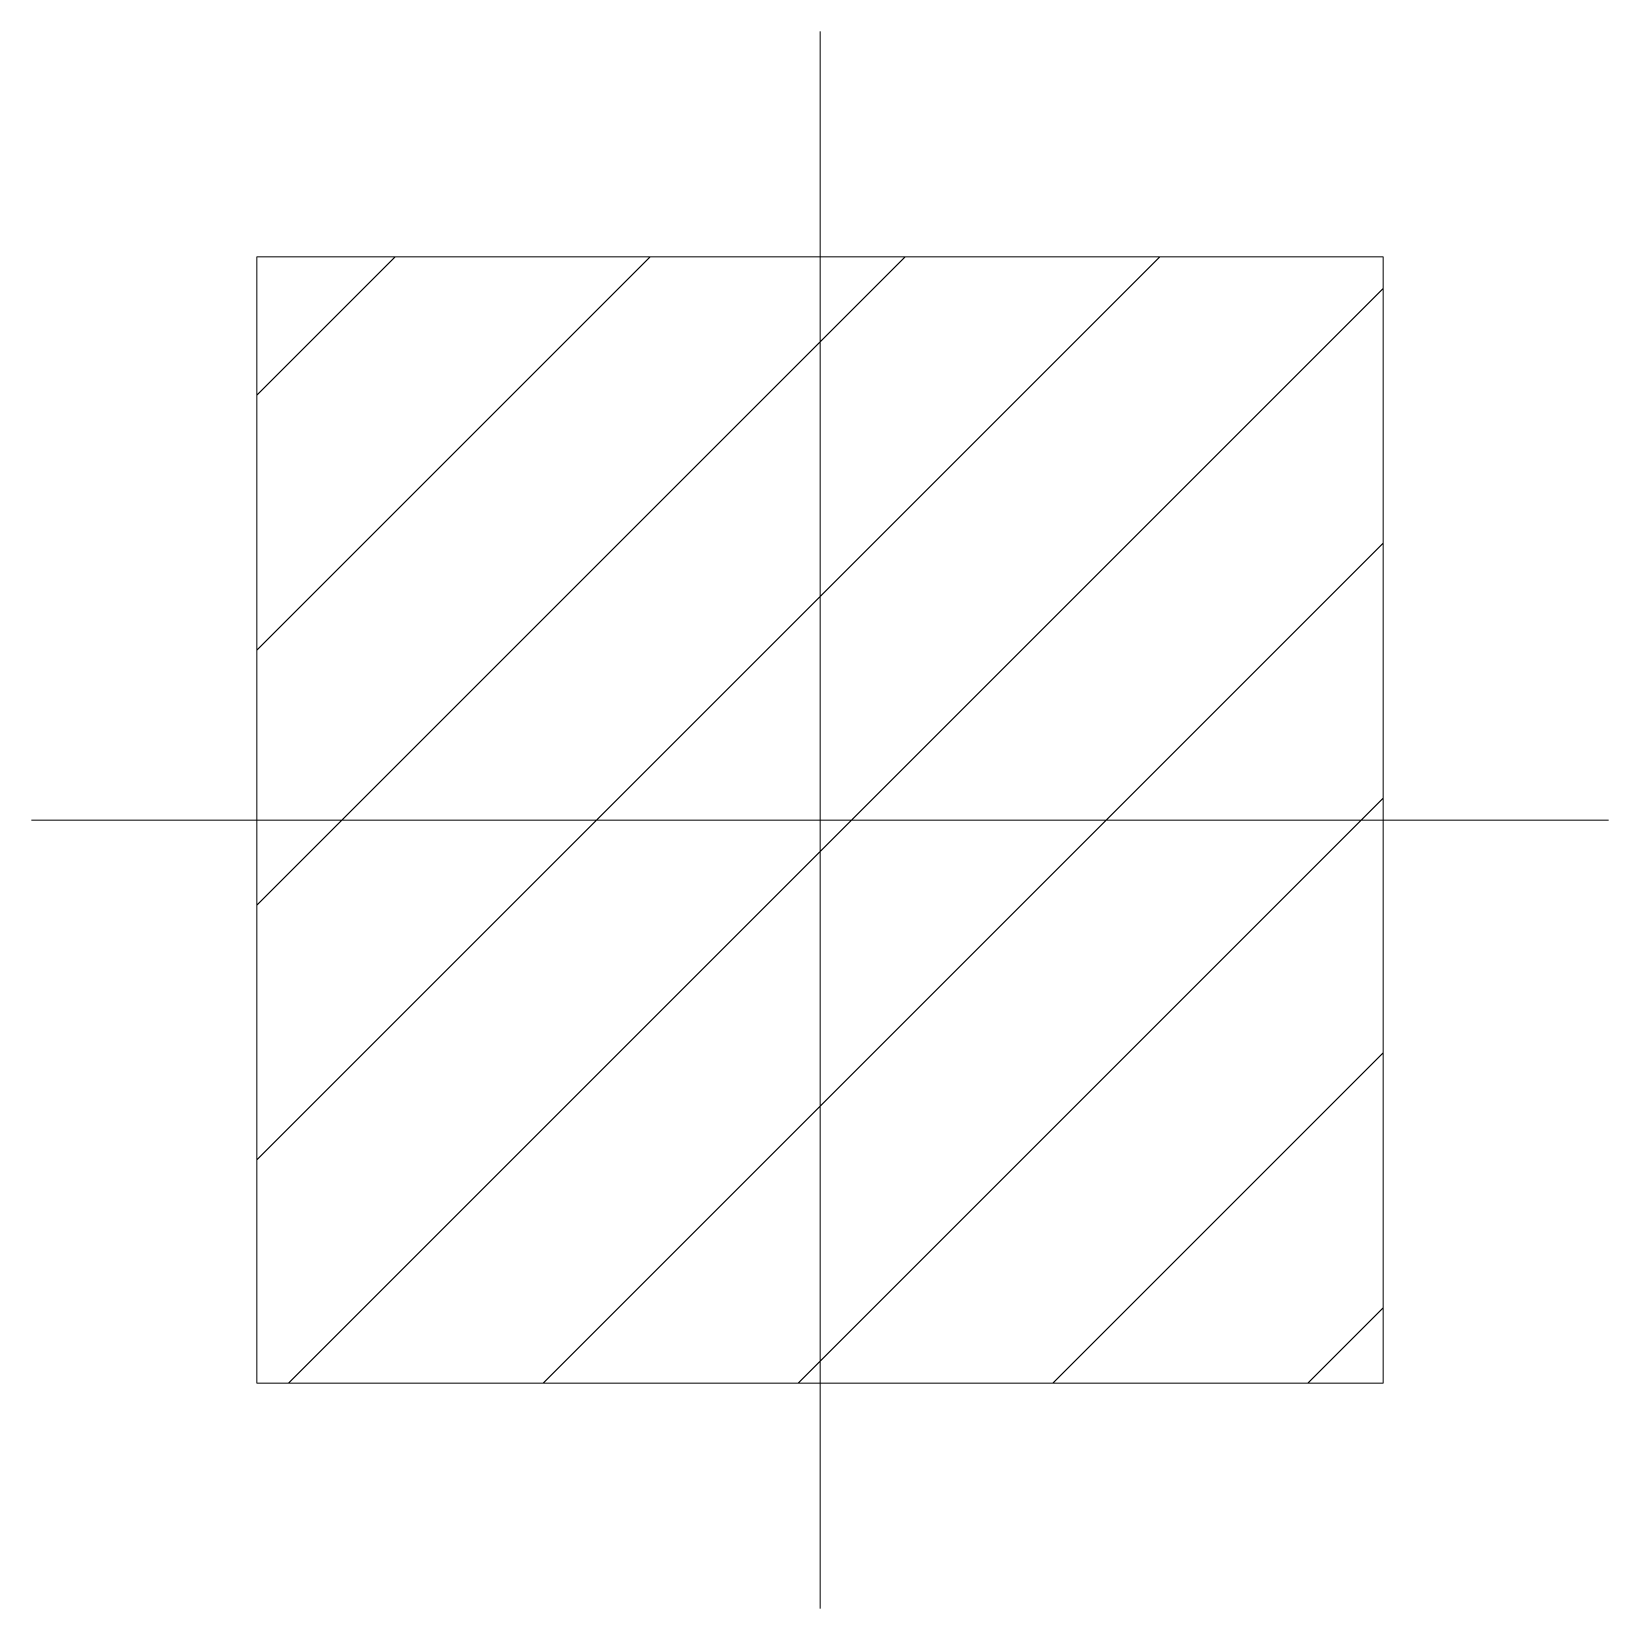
# Model space of a CAD drawing. Header units: millimetres. Extents: x 14 to 290, y 66 to 213.
# Drawn here: x 188.375 to 189.075, y 81.019 to 81.719 of the extents above; entities that cross this region are included whole.
import ezdxf

# ---------------------------------------------------------------- set-up
doc = ezdxf.new("R2010")
doc.units = ezdxf.units.MM
for name, color, linetype, lineweight in [('OCASA_TODAS_r08$0$CGC COLUMNAS', 252, 'Continuous', 20), ('OCASA_TODAS_r08$0$CGC COLUMNAS EJES', 252, 'Continuous', 20), ('OCASA_TODAS_r08$0$CGC COLUMNAS HATCH', 252, 'Continuous', 20)]:
    doc.layers.add(name, color=color, linetype=linetype, lineweight=lineweight)

# ---------------------------------------------------------------- blocks, each defined once
blk = doc.blocks.new('OCASA_TODAS_r08$0$EJES_DE_LA_COLUMNA')
at = {"layer": 'OCASA_TODAS_r08$0$CGC COLUMNAS EJES'}
for p, q in [((0, -0.5), (0, 0.5)), ((-0.5, 0), (0.5, 0))]:
    blk.add_line(p, q, dxfattribs=at)
blk = doc.blocks.new('OCASA_TODAS_r08$0$Estructura 2P para Arquitectura')
at = {"layer": 'OCASA_TODAS_r08$0$CGC COLUMNAS'}
blk.add_lwpolyline([(8.74906, 292.8115), (9.24906, 292.8115), (9.24906, 293.3115), (8.74906, 293.3115), (8.74906, 292.8115)], close=True, dxfattribs=at)
blk.add_lwpolyline([(8.74906, 292.8115), (9.24906, 292.8115), (9.24906, 293.3115), (8.74906, 293.3115), (8.74906, 292.8115)], close=True, dxfattribs=at)
blk.add_lwpolyline([(8.74906, 292.8115), (9.24906, 292.8115), (9.24906, 293.3115), (8.74906, 293.3115), (8.74906, 292.8115)], close=True, dxfattribs=at)
blk.add_lwpolyline([(8.74906, 292.8115), (9.24906, 292.8115), (9.24906, 293.3115), (8.74906, 293.3115), (8.74906, 292.8115)], close=True, dxfattribs=at)
at = {"layer": 'OCASA_TODAS_r08$0$CGC COLUMNAS HATCH'}
for p, q in [((8.74906, 292.91063, -0.00001), (9.14992, 293.3115, -0.00001)), ((8.74906, 293.13691, -0.00001), (8.92365, 293.3115, -0.00001)), ((8.74906, 293.25004, -0.00001), (8.81051, 293.3115, -0.00001)), ((8.74906, 293.02377, -0.00001), (9.03679, 293.3115, -0.00001)), ((8.74906, 292.91063, -0.00001), (9.14992, 293.3115, -0.00001)), ((8.74906, 293.13691, -0.00001), (8.92365, 293.3115, -0.00001)), ((8.74906, 293.25004, -0.00001), (8.81051, 293.3115, -0.00001)), ((8.74906, 293.02377, -0.00001), (9.03679, 293.3115, -0.00001)), ((8.76306, 292.8115, -0.00001), (9.24906, 293.29749, -0.00001)), ((8.76306, 292.8115, -0.00001), (9.24906, 293.29749, -0.00001)), ((8.8762, 292.8115, -0.00001), (9.24906, 293.18436, -0.00001)), ((8.8762, 292.8115, -0.00001), (9.24906, 293.18436, -0.00001)), ((8.98934, 292.8115, -0.00001), (9.24906, 293.07122, -0.00001)), ((8.98934, 292.8115, -0.00001), (9.24906, 293.07122, -0.00001)), ((9.10247, 292.8115, -0.00001), (9.24906, 292.95808, -0.00001)), ((9.10247, 292.8115, -0.00001), (9.24906, 292.95808, -0.00001)), ((9.21561, 292.8115, -0.00001), (9.24906, 292.84495, -0.00001)), ((9.21561, 292.8115, -0.00001), (9.24906, 292.84495, -0.00001))]:
    blk.add_line(p, q, dxfattribs=at)
at = {"layer": 'OCASA_TODAS_r08$0$CGC COLUMNAS EJES', "xscale": 0.7, "yscale": 0.7}
blk.add_blockref('OCASA_TODAS_r08$0$EJES_DE_LA_COLUMNA', (8.99906, 293.0615, -0.00001), dxfattribs=at)
blk.add_blockref('OCASA_TODAS_r08$0$EJES_DE_LA_COLUMNA', (8.99906, 293.0615, -0.00001), dxfattribs=at)

msp = doc.modelspace()

# ---------------------------------------------------------------- block references
at = {"color": 163, "true_color": 0x7d8ab6}
msp.add_blockref('OCASA_TODAS_r08$0$Estructura 2P para Arquitectura', (179.72574, -211.69296), dxfattribs=at)

doc.saveas('drawing.dxf')
